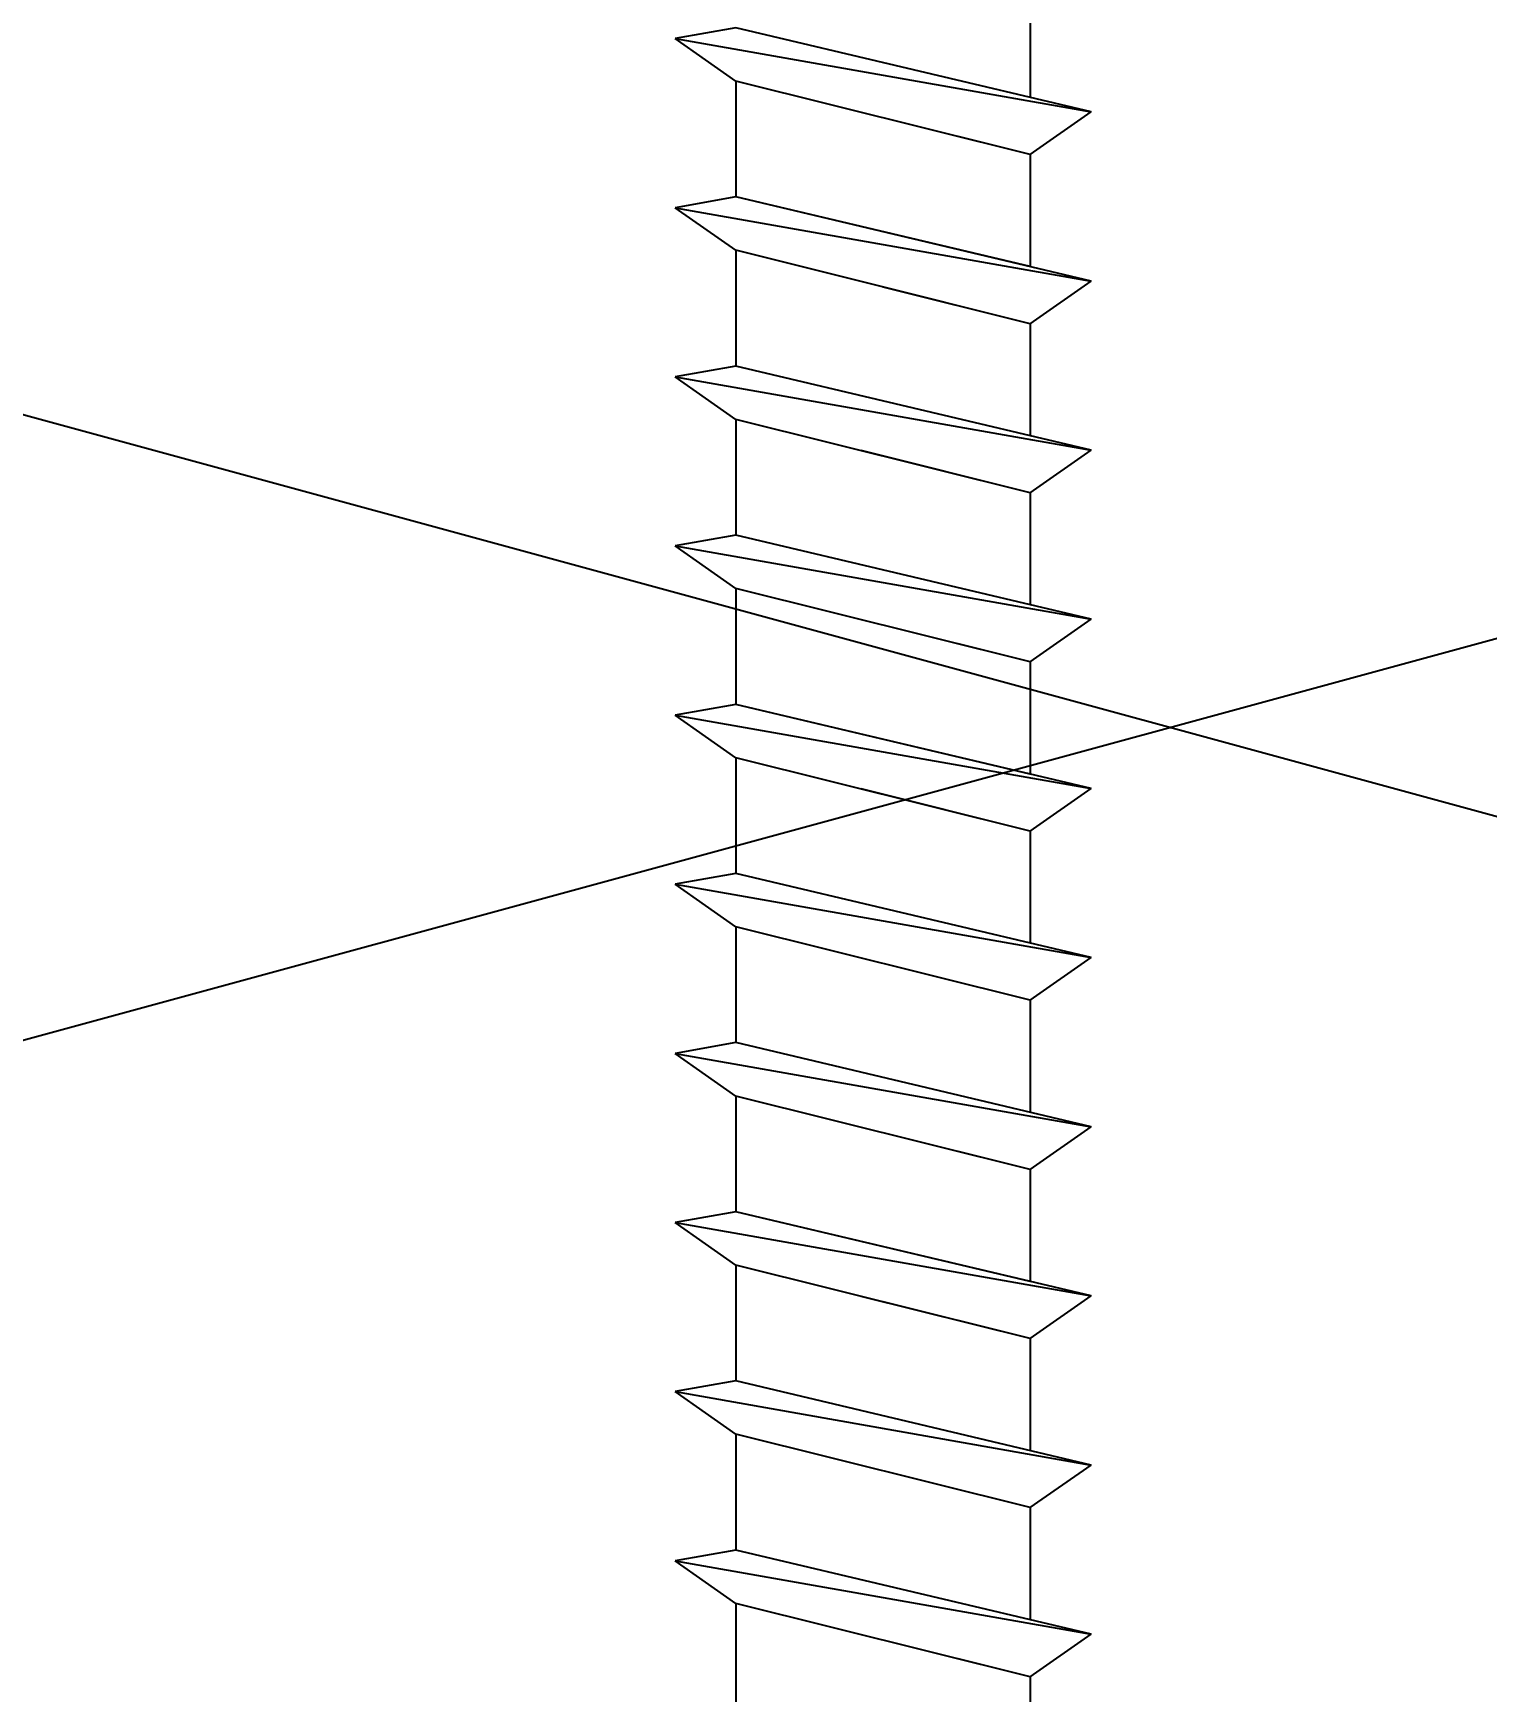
# Model space of a CAD drawing. Header units: inches. Extents: x -2661 to 42767, y -1222 to 9099.
# Drawn here: x 636.878 to 637.737, y 2524.31 to 2525.29 of the extents above; entities that cross this region are included whole.
import ezdxf
from ezdxf import colors
from ezdxf.entities.mleader import LeaderData, LeaderLine
from ezdxf.math import Vec2, Vec3

# ---------------------------------------------------------------- set-up
doc = ezdxf.new("R2010")
doc.units = ezdxf.units.IN
doc.header["$LTSCALE"] = 12
doc.header["$MEASUREMENT"] = 0
for name, color, linetype in [('S-ANNO-NOTE', 4, 'CONTINUOUS'), ('S-SIMPSON', 2, 'CONTINUOUS'), ('S-WOOD', 3, 'CONTINUOUS')]:
    doc.layers.add(name, color=color, linetype=linetype)
doc.styles.add('Arial', font='arial.ttf', dxfattribs={"width": 0.85})

# ---------------------------------------------------------------- blocks, each defined once
blk = doc.blocks.new('*U1284')
at = {"layer": 'S-WOOD', "color": 2}
for p, q in [((1.5, -5.5), (0, 0)), ((1.5, 0), (0, -5.5))]:
    blk.add_line(p, q, dxfattribs=at)
blk = doc.blocks.new('SIP SCREW')
at = {"layer": 'S-SIMPSON', "color": 1}
for p, q in [((-0.087, -10.81124), (-0.087, -10.87751)), ((-0.087, -10.81124), (-0.087, -10.87751)), ((-0.087, -10.81124), (-0.087, -10.87751)), ((-0.087, -10.81124), (-0.087, -10.87751)), ((-0.087, -10.81124), (-0.087, -10.87751)), ((-0.087, -10.81124), (-0.087, -10.87751)), ((-0.087, -10.81124), (-0.087, -10.87751)), ((-0.087, -10.81124), (-0.087, -10.87751)), ((-0.087, -10.81124), (-0.087, -10.87751)), ((-0.087, -10.81124), (-0.087, -10.87751)), ((-0.123, -10.88604), (0.087, -10.83631)), ((-0.123, -10.88604), (0.087, -10.83631)), ((-0.123, -10.88604), (0.087, -10.83631)), ((-0.123, -10.88604), (0.087, -10.83631)), ((0.123, -10.84266), (-0.123, -10.88604)), ((0.123, -10.84266), (-0.123, -10.88604)), ((0.123, -10.84266), (-0.123, -10.88604)), ((0.123, -10.84266), (-0.123, -10.88604)), ((0.087, -10.83631), (0.123, -10.84266)), ((0.087, -10.83631), (0.123, -10.84266)), ((0.087, -10.83631), (0.123, -10.84266)), ((0.087, -10.83631), (0.123, -10.84266)), ((0.087, -10.86787), (0.123, -10.84266)), ((0.087, -10.86787), (0.123, -10.84266)), ((0.087, -10.86787), (0.123, -10.84266)), ((0.087, -10.86787), (0.123, -10.84266)), ((-0.087, -10.91124), (0.087, -10.86787)), ((-0.087, -10.91124), (0.087, -10.86787)), ((-0.087, -10.91124), (0.087, -10.86787)), ((-0.087, -10.91124), (0.087, -10.86787)), ((0.087, -10.86787), (0.087, -10.93631)), ((0.087, -10.86787), (0.087, -10.93631)), ((0.087, -10.86787), (0.087, -10.93631)), ((0.087, -10.86787), (0.087, -10.93631)), ((0.087, -10.86787), (0.087, -10.93631)), ((0.087, -10.86787), (0.087, -10.93631)), ((0.087, -10.86787), (0.087, -10.93631)), ((0.087, -10.86787), (0.087, -10.93631)), ((0.087, -10.86787), (0.087, -10.93631)), ((0.087, -10.86787), (0.087, -10.93631)), ((0.087, -10.86787), (0.087, -10.93631)), ((0.087, -10.86787), (0.087, -10.93631)), ((0.087, -10.86787), (0.087, -10.93631)), ((0.087, -10.86787), (0.087, -10.93631)), ((-0.087, -10.91124), (-0.123, -10.88604)), ((-0.087, -10.91124), (-0.123, -10.88604)), ((-0.087, -10.91124), (-0.123, -10.88604)), ((-0.087, -10.91124), (-0.123, -10.88604)), ((-0.087, -10.91124), (-0.123, -10.88604)), ((-0.087, -10.91124), (0, -10.88956)), ((-0.087, -10.91124), (-0.087, -10.97751)), ((-0.087, -10.91124), (-0.087, -10.97751)), ((-0.087, -10.91124), (-0.087, -10.97751)), ((-0.087, -10.91124), (-0.087, -10.97751)), ((-0.087, -10.91124), (-0.087, -10.97751)), ((-0.087, -10.91124), (-0.087, -10.97751)), ((-0.087, -10.91124), (-0.087, -10.97751)), ((-0.087, -10.91124), (-0.087, -10.97751)), ((-0.087, -10.91124), (-0.087, -10.97751)), ((-0.087, -10.91124), (-0.087, -10.97751)), ((-0.087, -10.91124), (-0.087, -10.97751)), ((-0.087, -10.91124), (-0.087, -10.97751)), ((-0.087, -10.91124), (-0.087, -10.97751)), ((-0.087, -10.91124), (-0.087, -10.97751)), ((-0.087, -10.91124), (-0.087, -10.97751)), ((-0.087, -10.91124), (-0.087, -10.97751)), ((-0.123, -10.98604), (0.087, -10.93631)), ((-0.123, -10.98604), (0.087, -10.93631)), ((-0.123, -10.98604), (0.087, -10.93631)), ((-0.123, -10.98604), (0.087, -10.93631)), ((-0.123, -10.98604), (0.087, -10.93631)), ((-0.123, -10.98604), (0.087, -10.93631)), ((-0.123, -10.98604), (0.087, -10.93631)), ((-0.123, -10.98604), (0.087, -10.93631)), ((0.123, -10.94266), (-0.123, -10.98604)), ((0.123, -10.94266), (-0.123, -10.98604)), ((0.123, -10.94266), (-0.123, -10.98604)), ((0.123, -10.94266), (-0.123, -10.98604)), ((0.123, -10.94266), (-0.123, -10.98604)), ((0.123, -10.94266), (-0.123, -10.98604)), ((0.123, -10.94266), (-0.123, -10.98604)), ((0.123, -10.94266), (-0.123, -10.98604)), ((0.123, -10.94266), (-0.123, -10.98604)), ((-0.087, -10.97751), (0.087, -10.93631)), ((0.087, -10.93631), (0.123, -10.94266)), ((0.087, -10.93631), (0.123, -10.94266)), ((0.087, -10.93631), (0.123, -10.94266)), ((0.087, -10.93631), (0.123, -10.94266)), ((0.087, -10.93631), (0.123, -10.94266)), ((0.087, -10.93631), (0.123, -10.94266)), ((0.087, -10.93631), (0.123, -10.94266)), ((0.087, -10.93631), (0.123, -10.94266)), ((0.087, -10.93631), (0.123, -10.94266)), ((0.087, -10.96787), (0.123, -10.94266)), ((0.087, -10.96787), (0.123, -10.94266)), ((0.087, -10.96787), (0.123, -10.94266)), ((0.087, -10.96787), (0.123, -10.94266)), ((0.087, -10.96787), (0.123, -10.94266)), ((0.087, -10.96787), (0.123, -10.94266)), ((0.087, -10.96787), (0.123, -10.94266)), ((0.087, -10.96787), (0.123, -10.94266)), ((0.087, -10.96787), (0.123, -10.94266)), ((-0.087, -11.01124), (0.087, -10.96787)), ((-0.087, -11.01124), (0.087, -10.96787)), ((-0.087, -11.01124), (0.087, -10.96787)), ((-0.087, -11.01124), (0.087, -10.96787)), ((-0.087, -11.01124), (0.087, -10.96787)), ((-0.087, -11.01124), (0.087, -10.96787)), ((-0.087, -11.01124), (0.087, -10.96787)), ((-0.087, -11.01124), (0.087, -10.96787)), ((-0.087, -11.01124), (0.087, -10.96787)), ((0.087, -10.96787), (0.087, -11.03631)), ((0.087, -10.96787), (0.087, -11.03631)), ((0.087, -10.96787), (0.087, -11.03631)), ((0.087, -10.96787), (0.087, -11.03631)), ((0.087, -10.96787), (0.087, -11.03631)), ((0.087, -10.96787), (0.087, -11.03631)), ((0.087, -10.96787), (0.087, -11.03631)), ((0.087, -10.96787), (0.087, -11.03631)), ((0.087, -10.96787), (0.087, -11.03631)), ((0.087, -10.96787), (0.087, -11.03631)), ((0.087, -10.96787), (0.087, -11.03631)), ((0.087, -10.96787), (0.087, -11.03631)), ((0.087, -10.96787), (0.087, -11.03631)), ((0.087, -10.96787), (0.087, -11.03631)), ((0.087, -10.96787), (0.087, -11.03631)), ((0.087, -10.96787), (0.087, -11.03631)), ((0.087, -10.96787), (0.087, -11.03631)), ((0.087, -10.96787), (0.087, -11.03631)), ((0.087, -10.96787), (0.087, -11.03631)), ((0.087, -10.96787), (0.087, -11.03631)), ((0.087, -10.96787), (0.087, -11.03631)), ((-0.087, -11.01124), (-0.123, -10.98604)), ((-0.087, -11.01124), (-0.123, -10.98604)), ((-0.087, -11.01124), (-0.123, -10.98604)), ((-0.087, -11.01124), (-0.123, -10.98604)), ((-0.087, -11.01124), (-0.123, -10.98604)), ((-0.087, -11.01124), (-0.123, -10.98604)), ((-0.087, -11.01124), (-0.123, -10.98604)), ((-0.087, -11.01124), (-0.123, -10.98604)), ((-0.087, -11.01124), (-0.123, -10.98604)), ((-0.087, -11.01124), (-0.123, -10.98604)), ((-0.087, -11.01124), (-0.123, -10.98604)), ((-0.087, -11.01124), (-0.123, -10.98604)), ((-0.087, -11.01124), (-0.123, -10.98604)), ((-0.087, -11.01124), (0.01301, -10.98631)), ((-0.087, -11.01124), (0.01301, -10.98631)), ((-0.087, -11.01124), (0.01301, -10.98631)), ((-0.087, -11.01124), (0, -10.98956)), ((-0.087, -11.01124), (-0.087, -11.07751)), ((-0.087, -11.01124), (-0.087, -11.07751)), ((-0.087, -11.01124), (-0.087, -11.07751)), ((-0.087, -11.01124), (-0.087, -11.07751)), ((-0.087, -11.01124), (-0.087, -11.07751)), ((-0.087, -11.01124), (-0.087, -11.07751)), ((-0.087, -11.01124), (-0.087, -11.07751)), ((-0.087, -11.01124), (-0.087, -11.07751)), ((-0.087, -11.01124), (-0.087, -11.07751)), ((-0.087, -11.01124), (-0.087, -11.07751)), ((-0.087, -11.01124), (-0.087, -11.07751)), ((-0.087, -11.01124), (-0.087, -11.07751)), ((-0.087, -11.01124), (-0.087, -11.07751)), ((-0.087, -11.01124), (-0.087, -11.07751)), ((-0.087, -11.01124), (-0.087, -11.07751)), ((-0.087, -11.01124), (-0.087, -11.07751)), ((-0.087, -11.01124), (-0.087, -11.07751)), ((-0.087, -11.01124), (-0.087, -11.07751)), ((-0.087, -11.01124), (-0.087, -11.07751)), ((-0.087, -11.01124), (-0.087, -11.07751)), ((-0.087, -11.01124), (-0.087, -11.07751)), ((-0.123, -11.08604), (0.087, -11.03631)), ((-0.123, -11.08604), (0.087, -11.03631)), ((-0.123, -11.08604), (0.087, -11.03631)), ((-0.123, -11.08604), (0.087, -11.03631)), ((-0.123, -11.08604), (0.087, -11.03631)), ((-0.123, -11.08604), (0.087, -11.03631)), ((-0.123, -11.08604), (0.087, -11.03631)), ((-0.123, -11.08604), (0.087, -11.03631)), ((-0.123, -11.08604), (0.087, -11.03631)), ((-0.123, -11.08604), (0.087, -11.03631)), ((-0.123, -11.08604), (0.087, -11.03631)), ((-0.123, -11.08604), (0.087, -11.03631)), ((0.087, -11.03631), (0.123, -11.04266)), ((0.087, -11.03631), (0.123, -11.04266)), ((0.087, -11.03631), (0.123, -11.04266)), ((0.087, -11.03631), (0.123, -11.04266)), ((0.087, -11.03631), (0.123, -11.04266)), ((0.087, -11.03631), (0.123, -11.04266)), ((0.087, -11.03631), (0.123, -11.04266)), ((0.087, -11.03631), (0.123, -11.04266)), ((0.087, -11.03631), (0.123, -11.04266)), ((0.087, -11.03631), (0.123, -11.04266)), ((0.087, -11.03631), (0.123, -11.04266)), ((0.087, -11.03631), (0.123, -11.04266)), ((0.123, -11.04266), (-0.123, -11.08604)), ((0.123, -11.04266), (-0.123, -11.08604)), ((0.123, -11.04266), (-0.123, -11.08604)), ((0.123, -11.04266), (-0.123, -11.08604)), ((0.123, -11.04266), (-0.123, -11.08604)), ((0.123, -11.04266), (-0.123, -11.08604)), ((0.123, -11.04266), (-0.123, -11.08604)), ((0.123, -11.04266), (-0.123, -11.08604)), ((0.123, -11.04266), (-0.123, -11.08604)), ((0.123, -11.04266), (-0.123, -11.08604)), ((0.123, -11.04266), (-0.123, -11.08604)), ((0.123, -11.04266), (-0.123, -11.08604)), ((0.087, -11.06787), (0.123, -11.04266)), ((0.087, -11.06787), (0.123, -11.04266)), ((0.087, -11.06787), (0.123, -11.04266)), ((0.087, -11.06787), (0.123, -11.04266)), ((0.087, -11.06787), (0.123, -11.04266)), ((0.087, -11.06787), (0.123, -11.04266)), ((0.087, -11.06787), (0.123, -11.04266)), ((0.087, -11.06787), (0.123, -11.04266)), ((0.087, -11.06787), (0.123, -11.04266)), ((0.087, -11.06787), (0.123, -11.04266)), ((0.087, -11.06787), (0.123, -11.04266)), ((0.087, -11.06787), (0.123, -11.04266)), ((-0.087, -11.11124), (0.087, -11.06787)), ((-0.087, -11.11124), (0.087, -11.06787)), ((-0.087, -11.11124), (0.087, -11.06787)), ((-0.087, -11.11124), (0.087, -11.06787)), ((-0.087, -11.11124), (0.087, -11.06787)), ((-0.087, -11.11124), (0.087, -11.06787)), ((-0.087, -11.11124), (0.087, -11.06787)), ((-0.087, -11.11124), (0.087, -11.06787)), ((-0.087, -11.11124), (0.087, -11.06787)), ((-0.087, -11.11124), (0.087, -11.06787)), ((-0.087, -11.11124), (0.087, -11.06787)), ((-0.087, -11.11124), (0.087, -11.06787)), ((0.087, -11.06787), (0.087, -11.13631)), ((0.087, -11.06787), (0.087, -11.13631)), ((0.087, -11.06787), (0.087, -11.13631)), ((0.087, -11.06787), (0.087, -11.13631)), ((0.087, -11.06787), (0.087, -11.13631)), ((0.087, -11.06787), (0.087, -11.13631)), ((0.087, -11.06787), (0.087, -11.13631)), ((0.087, -11.06787), (0.087, -11.13631)), ((0.087, -11.06787), (0.087, -11.13631)), ((0.087, -11.06787), (0.087, -11.13631)), ((0.087, -11.06787), (0.087, -11.13631)), ((0.087, -11.06787), (0.087, -11.13631)), ((0.087, -11.06787), (0.087, -11.13631)), ((0.087, -11.06787), (0.087, -11.13631)), ((0.087, -11.06787), (0.087, -11.13631)), ((0.087, -11.06787), (0.087, -11.13631)), ((0.087, -11.06787), (0.087, -11.13631)), ((0.087, -11.06787), (0.087, -11.13631)), ((0.087, -11.06787), (0.087, -11.13631)), ((0.087, -11.06787), (0.087, -11.13631)), ((0.087, -11.06787), (0.087, -11.13631)), ((0.087, -11.06787), (0.087, -11.13631)), ((0.087, -11.06787), (0.087, -11.13631)), ((0.087, -11.06787), (0.087, -11.13631)), ((0.087, -11.06787), (0.087, -11.13631)), ((-0.087, -11.11124), (-0.123, -11.08604)), ((-0.087, -11.11124), (-0.123, -11.08604)), ((-0.087, -11.11124), (-0.123, -11.08604)), ((-0.087, -11.11124), (-0.123, -11.08604)), ((-0.087, -11.11124), (-0.123, -11.08604)), ((-0.087, -11.11124), (-0.123, -11.08604)), ((-0.087, -11.11124), (-0.123, -11.08604)), ((-0.087, -11.11124), (-0.123, -11.08604)), ((-0.087, -11.11124), (-0.123, -11.08604)), ((-0.087, -11.11124), (-0.123, -11.08604)), ((-0.087, -11.11124), (-0.123, -11.08604)), ((-0.087, -11.11124), (-0.123, -11.08604)), ((-0.087, -11.11124), (-0.123, -11.08604)), ((-0.087, -11.11124), (-0.123, -11.08604)), ((-0.087, -11.11124), (-0.123, -11.08604)), ((-0.087, -11.11124), (0.01301, -11.08631)), ((-0.087, -11.11124), (0.01301, -11.08631)), ((-0.087, -11.11124), (0.01301, -11.08631)), ((-0.087, -11.11124), (-0.087, -11.17751)), ((-0.087, -11.11124), (-0.087, -11.17751)), ((-0.087, -11.11124), (-0.087, -11.17751)), ((-0.087, -11.11124), (-0.087, -11.17751)), ((-0.087, -11.11124), (-0.087, -11.17751)), ((-0.087, -11.11124), (-0.087, -11.17751)), ((-0.087, -11.11124), (-0.087, -11.17751)), ((-0.087, -11.11124), (-0.087, -11.17751)), ((-0.087, -11.11124), (-0.087, -11.17751)), ((-0.087, -11.11124), (-0.087, -11.17751)), ((-0.087, -11.11124), (-0.087, -11.17751)), ((-0.087, -11.11124), (-0.087, -11.17751)), ((-0.087, -11.11124), (-0.087, -11.17751)), ((-0.087, -11.11124), (-0.087, -11.17751)), ((-0.087, -11.11124), (-0.087, -11.17751)), ((-0.087, -11.11124), (-0.087, -11.17751)), ((-0.087, -11.11124), (-0.087, -11.17751)), ((-0.087, -11.11124), (-0.087, -11.17751)), ((-0.087, -11.11124), (-0.087, -11.17751)), ((-0.087, -11.11124), (-0.087, -11.17751)), ((-0.087, -11.11124), (-0.087, -11.17751)), ((-0.087, -11.11124), (-0.087, -11.17751)), ((-0.087, -11.11124), (-0.087, -11.17751)), ((-0.087, -11.11124), (-0.087, -11.17751)), ((-0.087, -11.11124), (-0.087, -11.17751)), ((-0.123, -11.18604), (0.087, -11.13631)), ((-0.123, -11.18604), (0.087, -11.13631)), ((-0.123, -11.18604), (0.087, -11.13631)), ((-0.123, -11.18604), (0.087, -11.13631)), ((-0.123, -11.18604), (0.087, -11.13631)), ((-0.123, -11.18604), (0.087, -11.13631)), ((-0.123, -11.18604), (0.087, -11.13631)), ((-0.123, -11.18604), (0.087, -11.13631)), ((-0.123, -11.18604), (0.087, -11.13631)), ((-0.123, -11.18604), (0.087, -11.13631)), ((-0.123, -11.18604), (0.087, -11.13631)), ((-0.123, -11.18604), (0.087, -11.13631)), ((-0.123, -11.18604), (0.087, -11.13631)), ((-0.123, -11.18604), (0.087, -11.13631)), ((-0.123, -11.18604), (0.087, -11.13631)), ((-0.123, -11.18604), (0.087, -11.13631)), ((-0.123, -11.18604), (0.087, -11.13631)), ((-0.123, -11.18604), (0.087, -11.13631)), ((-0.123, -11.18604), (0.087, -11.13631)), ((0.087, -11.13631), (0.123, -11.14266)), ((0.087, -11.13631), (0.123, -11.14266)), ((0.087, -11.13631), (0.123, -11.14266)), ((0.087, -11.13631), (0.123, -11.14266)), ((0.087, -11.13631), (0.123, -11.14266)), ((0.087, -11.13631), (0.123, -11.14266)), ((0.087, -11.13631), (0.123, -11.14266)), ((0.087, -11.13631), (0.123, -11.14266)), ((0.087, -11.13631), (0.123, -11.14266)), ((0.087, -11.13631), (0.123, -11.14266)), ((0.087, -11.13631), (0.123, -11.14266)), ((0.087, -11.13631), (0.123, -11.14266)), ((0.087, -11.13631), (0.123, -11.14266)), ((0.087, -11.13631), (0.123, -11.14266)), ((0.087, -11.13631), (0.123, -11.14266)), ((0.087, -11.13631), (0.123, -11.14266)), ((0.087, -11.13631), (0.123, -11.14266)), ((0.087, -11.13631), (0.123, -11.14266)), ((0.087, -11.13631), (0.123, -11.14266)), ((0.123, -11.14266), (-0.123, -11.18604)), ((0.123, -11.14266), (-0.123, -11.18604)), ((0.123, -11.14266), (-0.123, -11.18604)), ((0.123, -11.14266), (-0.123, -11.18604)), ((0.123, -11.14266), (-0.123, -11.18604)), ((0.123, -11.14266), (-0.123, -11.18604)), ((0.123, -11.14266), (-0.123, -11.18604)), ((0.123, -11.14266), (-0.123, -11.18604)), ((0.123, -11.14266), (-0.123, -11.18604)), ((0.123, -11.14266), (-0.123, -11.18604)), ((0.123, -11.14266), (-0.123, -11.18604)), ((0.123, -11.14266), (-0.123, -11.18604)), ((0.123, -11.14266), (-0.123, -11.18604)), ((0.123, -11.14266), (-0.123, -11.18604)), ((0.123, -11.14266), (-0.123, -11.18604)), ((0.123, -11.14266), (-0.123, -11.18604)), ((0.123, -11.14266), (-0.123, -11.18604)), ((0.123, -11.14266), (-0.123, -11.18604)), ((0.123, -11.14266), (-0.123, -11.18604)), ((0.087, -11.16787), (0.123, -11.14266)), ((0.087, -11.16787), (0.123, -11.14266)), ((0.087, -11.16787), (0.123, -11.14266)), ((0.087, -11.16787), (0.123, -11.14266)), ((0.087, -11.16787), (0.123, -11.14266)), ((0.087, -11.16787), (0.123, -11.14266)), ((0.087, -11.16787), (0.123, -11.14266)), ((0.087, -11.16787), (0.123, -11.14266)), ((0.087, -11.16787), (0.123, -11.14266)), ((0.087, -11.16787), (0.123, -11.14266)), ((0.087, -11.16787), (0.123, -11.14266)), ((0.087, -11.16787), (0.123, -11.14266)), ((0.087, -11.16787), (0.123, -11.14266)), ((0.087, -11.16787), (0.123, -11.14266)), ((0.087, -11.16787), (0.123, -11.14266)), ((0.087, -11.16787), (0.123, -11.14266)), ((0.087, -11.16787), (0.123, -11.14266)), ((0.087, -11.16787), (0.123, -11.14266)), ((0.087, -11.16787), (0.123, -11.14266)), ((-0.087, -11.21124), (0.087, -11.16787)), ((-0.087, -11.21124), (0.087, -11.16787)), ((-0.087, -11.21124), (0.087, -11.16787)), ((-0.087, -11.21124), (0.087, -11.16787)), ((-0.087, -11.21124), (0.087, -11.16787)), ((-0.087, -11.21124), (0.087, -11.16787)), ((-0.087, -11.21124), (0.087, -11.16787)), ((-0.087, -11.21124), (0.087, -11.16787)), ((-0.087, -11.21124), (0.087, -11.16787)), ((-0.087, -11.21124), (0.087, -11.16787)), ((-0.087, -11.21124), (0.087, -11.16787)), ((-0.087, -11.21124), (0.087, -11.16787)), ((-0.087, -11.21124), (0.087, -11.16787)), ((-0.087, -11.21124), (0.087, -11.16787)), ((-0.087, -11.21124), (0.087, -11.16787)), ((-0.087, -11.21124), (0.087, -11.16787)), ((-0.087, -11.21124), (0.087, -11.16787)), ((-0.087, -11.21124), (0.087, -11.16787)), ((-0.087, -11.21124), (0.087, -11.16787)), ((0.087, -11.16787), (0.087, -11.23631)), ((0.087, -11.16787), (0.087, -11.23631)), ((0.087, -11.16787), (0.087, -11.23631)), ((0.087, -11.16787), (0.087, -11.23631)), ((0.087, -11.16787), (0.087, -11.23631)), ((0.087, -11.16787), (0.087, -11.23631)), ((0.087, -11.16787), (0.087, -11.23631)), ((0.087, -11.16787), (0.087, -11.23631)), ((0.087, -11.16787), (0.087, -11.23631)), ((0.087, -11.16787), (0.087, -11.23631)), ((0.087, -11.16787), (0.087, -11.23631)), ((0.087, -11.16787), (0.087, -11.23631)), ((-0.087, -11.21124), (-0.123, -11.18604)), ((-0.087, -11.21124), (-0.123, -11.18604)), ((-0.087, -11.21124), (-0.123, -11.18604)), ((-0.087, -11.21124), (-0.123, -11.18604)), ((-0.087, -11.21124), (-0.123, -11.18604)), ((-0.087, -11.21124), (-0.123, -11.18604)), ((-0.087, -11.21124), (-0.123, -11.18604)), ((-0.087, -11.21124), (-0.123, -11.18604)), ((-0.087, -11.21124), (-0.123, -11.18604)), ((-0.087, -11.21124), (-0.123, -11.18604)), ((-0.087, -11.21124), (-0.123, -11.18604)), ((-0.087, -11.21124), (-0.123, -11.18604)), ((-0.087, -11.21124), (-0.123, -11.18604)), ((-0.087, -11.21124), (-0.123, -11.18604)), ((-0.087, -11.21124), (-0.123, -11.18604)), ((-0.087, -11.21124), (-0.123, -11.18604)), ((-0.087, -11.21124), (-0.123, -11.18604)), ((-0.087, -11.21124), (-0.123, -11.18604)), ((-0.087, -11.21124), (-0.123, -11.18604)), ((-0.087, -11.21124), (-0.123, -11.18604)), ((-0.087, -11.21124), (-0.123, -11.18604)), ((-0.087, -11.21124), (-0.123, -11.18604)), ((-0.087, -11.21124), (-0.123, -11.18604)), ((-0.087, -11.21124), (0, -11.18956)), ((-0.087, -11.21124), (0, -11.18956)), ((-0.087, -11.21124), (0, -11.18956)), ((-0.087, -11.21124), (0, -11.18956)), ((-0.087, -11.21124), (-0.087, -11.27751)), ((-0.087, -11.21124), (-0.087, -11.27751)), ((-0.087, -11.21124), (-0.087, -11.27751)), ((-0.087, -11.21124), (-0.087, -11.27751)), ((-0.087, -11.21124), (-0.087, -11.27751)), ((-0.087, -11.21124), (-0.087, -11.27751)), ((-0.087, -11.21124), (-0.087, -11.27751)), ((-0.087, -11.21124), (-0.087, -11.27751)), ((-0.087, -11.21124), (-0.087, -11.27751)), ((-0.087, -11.21124), (-0.087, -11.27751)), ((-0.087, -11.21124), (-0.087, -11.27751)), ((-0.087, -11.21124), (-0.087, -11.27751)), ((-0.087, -11.21124), (-0.087, -11.27751)), ((-0.087, -11.21124), (-0.087, -11.27751)), ((-0.123, -11.28604), (0.087, -11.23631)), ((-0.123, -11.28604), (0.087, -11.23631)), ((-0.123, -11.28604), (0.087, -11.23631)), ((-0.123, -11.28604), (0.087, -11.23631)), ((-0.123, -11.28604), (0.087, -11.23631)), ((-0.123, -11.28604), (0.087, -11.23631)), ((-0.123, -11.28604), (0.087, -11.23631)), ((-0.123, -11.28604), (0.087, -11.23631)), ((-0.087, -11.27751), (0.087, -11.23631)), ((0.087, -11.23631), (0.123, -11.24266)), ((0.087, -11.23631), (0.123, -11.24266)), ((0.087, -11.23631), (0.123, -11.24266)), ((0.087, -11.23631), (0.123, -11.24266)), ((0.087, -11.23631), (0.123, -11.24266)), ((0.087, -11.23631), (0.123, -11.24266)), ((0.087, -11.23631), (0.123, -11.24266)), ((0.087, -11.23631), (0.123, -11.24266)), ((0.087, -11.23631), (0.123, -11.24266)), ((0.123, -11.24266), (-0.123, -11.28604)), ((0.123, -11.24266), (-0.123, -11.28604)), ((0.123, -11.24266), (-0.123, -11.28604)), ((0.123, -11.24266), (-0.123, -11.28604)), ((0.123, -11.24266), (-0.123, -11.28604)), ((0.123, -11.24266), (-0.123, -11.28604)), ((0.123, -11.24266), (-0.123, -11.28604)), ((0.123, -11.24266), (-0.123, -11.28604)), ((0.123, -11.24266), (-0.123, -11.28604)), ((0.087, -11.26787), (0.123, -11.24266)), ((0.087, -11.26787), (0.123, -11.24266)), ((0.087, -11.26787), (0.123, -11.24266)), ((0.087, -11.26787), (0.123, -11.24266)), ((0.087, -11.26787), (0.123, -11.24266)), ((0.087, -11.26787), (0.123, -11.24266)), ((0.087, -11.26787), (0.123, -11.24266)), ((0.087, -11.26787), (0.123, -11.24266)), ((0.087, -11.26787), (0.123, -11.24266)), ((-0.087, -11.31124), (0.087, -11.26787)), ((-0.087, -11.31124), (0.087, -11.26787)), ((-0.087, -11.31124), (0.087, -11.26787)), ((-0.087, -11.31124), (0.087, -11.26787)), ((-0.087, -11.31124), (0.087, -11.26787)), ((-0.087, -11.31124), (0.087, -11.26787)), ((-0.087, -11.31124), (0.087, -11.26787)), ((-0.087, -11.31124), (0.087, -11.26787)), ((-0.087, -11.31124), (0.087, -11.26787)), ((0.087, -11.26787), (0.087, -11.33631)), ((0.087, -11.26787), (0.087, -11.33631)), ((0.087, -11.26787), (0.087, -11.33631)), ((0.087, -11.26787), (0.087, -11.33631)), ((0.087, -11.26787), (0.087, -11.33631)), ((0.087, -11.26787), (0.087, -11.33631)), ((0.087, -11.26787), (0.087, -11.33631)), ((0.087, -11.26787), (0.087, -11.33631)), ((0.087, -11.26787), (0.087, -11.33631)), ((0.087, -11.26787), (0.087, -11.33631)), ((0.087, -11.26787), (0.087, -11.33631)), ((0.087, -11.26787), (0.087, -11.33631)), ((0.087, -11.26787), (0.087, -11.33631)), ((0.087, -11.26787), (0.087, -11.33631)), ((0.087, -11.26787), (0.087, -11.33631)), ((0.087, -11.26787), (0.087, -11.33631)), ((0.087, -11.26787), (0.087, -11.33631)), ((-0.087, -11.31124), (-0.123, -11.28604)), ((-0.087, -11.31124), (-0.123, -11.28604)), ((-0.087, -11.31124), (-0.123, -11.28604)), ((-0.087, -11.31124), (-0.123, -11.28604)), ((-0.087, -11.31124), (-0.123, -11.28604)), ((-0.087, -11.31124), (-0.123, -11.28604)), ((-0.087, -11.31124), (-0.123, -11.28604)), ((-0.087, -11.31124), (-0.123, -11.28604)), ((-0.087, -11.31124), (-0.123, -11.28604)), ((-0.087, -11.31124), (-0.123, -11.28604)), ((-0.087, -11.31124), (-0.123, -11.28604)), ((-0.087, -11.31124), (-0.123, -11.28604)), ((-0.087, -11.31124), (-0.123, -11.28604)), ((-0.087, -11.31124), (0.01301, -11.28631)), ((-0.087, -11.31124), (0.01301, -11.28631)), ((-0.087, -11.31124), (0.01301, -11.28631)), ((-0.087, -11.31124), (0, -11.28956)), ((-0.087, -11.31124), (-0.087, -11.37751)), ((-0.087, -11.31124), (-0.087, -11.37751)), ((-0.087, -11.31124), (-0.087, -11.37751)), ((-0.087, -11.31124), (-0.087, -11.37751)), ((-0.087, -11.31124), (-0.087, -11.37751)), ((-0.087, -11.31124), (-0.087, -11.37751)), ((-0.087, -11.31124), (-0.087, -11.37751)), ((-0.087, -11.31124), (-0.087, -11.37751)), ((-0.087, -11.31124), (-0.087, -11.37751)), ((-0.087, -11.31124), (-0.087, -11.37751)), ((-0.087, -11.31124), (-0.087, -11.37751)), ((-0.087, -11.31124), (-0.087, -11.37751)), ((-0.087, -11.31124), (-0.087, -11.37751)), ((-0.087, -11.31124), (-0.087, -11.37751)), ((-0.087, -11.31124), (-0.087, -11.37751)), ((-0.087, -11.31124), (-0.087, -11.37751)), ((-0.123, -11.38604), (0.087, -11.33631)), ((-0.123, -11.38604), (0.087, -11.33631)), ((-0.123, -11.38604), (0.087, -11.33631)), ((-0.123, -11.38604), (0.087, -11.33631)), ((-0.123, -11.38604), (0.087, -11.33631)), ((-0.123, -11.38604), (0.087, -11.33631)), ((-0.123, -11.38604), (0.087, -11.33631)), ((-0.123, -11.38604), (0.087, -11.33631)), ((-0.123, -11.38604), (0.087, -11.33631)), ((-0.123, -11.38604), (0.087, -11.33631)), ((-0.123, -11.38604), (0.087, -11.33631)), ((-0.123, -11.38604), (0.087, -11.33631)), ((0.123, -11.34266), (-0.123, -11.38604)), ((0.123, -11.34266), (-0.123, -11.38604)), ((0.123, -11.34266), (-0.123, -11.38604)), ((0.123, -11.34266), (-0.123, -11.38604)), ((0.123, -11.34266), (-0.123, -11.38604)), ((0.123, -11.34266), (-0.123, -11.38604)), ((0.123, -11.34266), (-0.123, -11.38604)), ((0.123, -11.34266), (-0.123, -11.38604)), ((0.123, -11.34266), (-0.123, -11.38604)), ((0.123, -11.34266), (-0.123, -11.38604)), ((0.123, -11.34266), (-0.123, -11.38604)), ((0.123, -11.34266), (-0.123, -11.38604)), ((0.087, -11.33631), (0.123, -11.34266)), ((0.087, -11.33631), (0.123, -11.34266)), ((0.087, -11.33631), (0.123, -11.34266)), ((0.087, -11.33631), (0.123, -11.34266)), ((0.087, -11.33631), (0.123, -11.34266)), ((0.087, -11.33631), (0.123, -11.34266)), ((0.087, -11.33631), (0.123, -11.34266)), ((0.087, -11.33631), (0.123, -11.34266)), ((0.087, -11.33631), (0.123, -11.34266)), ((0.087, -11.33631), (0.123, -11.34266)), ((0.087, -11.33631), (0.123, -11.34266)), ((0.087, -11.33631), (0.123, -11.34266)), ((0.087, -11.36787), (0.123, -11.34266)), ((0.087, -11.36787), (0.123, -11.34266)), ((0.087, -11.36787), (0.123, -11.34266)), ((0.087, -11.36787), (0.123, -11.34266)), ((0.087, -11.36787), (0.123, -11.34266)), ((0.087, -11.36787), (0.123, -11.34266)), ((0.087, -11.36787), (0.123, -11.34266)), ((0.087, -11.36787), (0.123, -11.34266)), ((0.087, -11.36787), (0.123, -11.34266)), ((0.087, -11.36787), (0.123, -11.34266)), ((0.087, -11.36787), (0.123, -11.34266)), ((0.087, -11.36787), (0.123, -11.34266)), ((-0.087, -11.41124), (0.087, -11.36787)), ((-0.087, -11.41124), (0.087, -11.36787)), ((-0.087, -11.41124), (0.087, -11.36787)), ((-0.087, -11.41124), (0.087, -11.36787)), ((-0.087, -11.41124), (0.087, -11.36787)), ((-0.087, -11.41124), (0.087, -11.36787)), ((-0.087, -11.41124), (0.087, -11.36787)), ((-0.087, -11.41124), (0.087, -11.36787)), ((-0.087, -11.41124), (0.087, -11.36787)), ((-0.087, -11.41124), (0.087, -11.36787)), ((-0.087, -11.41124), (0.087, -11.36787)), ((-0.087, -11.41124), (0.087, -11.36787)), ((0.087, -11.36787), (0.087, -11.43631)), ((0.087, -11.36787), (0.087, -11.43631)), ((0.087, -11.36787), (0.087, -11.43631)), ((0.087, -11.36787), (0.087, -11.43631)), ((0.087, -11.36787), (0.087, -11.43631)), ((0.087, -11.36787), (0.087, -11.43631)), ((0.087, -11.36787), (0.087, -11.43631)), ((0.087, -11.36787), (0.087, -11.43631)), ((0.087, -11.36787), (0.087, -11.43631)), ((0.087, -11.36787), (0.087, -11.43631)), ((0.087, -11.36787), (0.087, -11.43631)), ((0.087, -11.36787), (0.087, -11.43631)), ((0.087, -11.36787), (0.087, -11.43631)), ((0.087, -11.36787), (0.087, -11.43631)), ((0.087, -11.36787), (0.087, -11.43631)), ((0.087, -11.36787), (0.087, -11.43631)), ((0.087, -11.36787), (0.087, -11.43631)), ((-0.087, -11.41124), (-0.123, -11.38604)), ((-0.087, -11.41124), (-0.123, -11.38604)), ((-0.087, -11.41124), (-0.123, -11.38604)), ((-0.087, -11.41124), (-0.123, -11.38604)), ((-0.087, -11.41124), (-0.123, -11.38604)), ((-0.087, -11.41124), (-0.123, -11.38604)), ((-0.087, -11.41124), (-0.123, -11.38604)), ((-0.087, -11.41124), (-0.123, -11.38604)), ((-0.087, -11.41124), (-0.123, -11.38604)), ((-0.087, -11.41124), (-0.123, -11.38604)), ((-0.087, -11.41124), (-0.123, -11.38604)), ((-0.087, -11.41124), (-0.123, -11.38604)), ((-0.087, -11.41124), (-0.087, -11.47751)), ((-0.087, -11.41124), (-0.087, -11.47751)), ((-0.087, -11.41124), (-0.087, -11.47751)), ((-0.087, -11.41124), (-0.087, -11.47751)), ((-0.087, -11.41124), (-0.087, -11.47751)), ((-0.087, -11.41124), (-0.087, -11.47751)), ((-0.087, -11.41124), (-0.087, -11.47751)), ((-0.087, -11.41124), (-0.087, -11.47751)), ((-0.087, -11.41124), (-0.087, -11.47751)), ((-0.087, -11.41124), (-0.087, -11.47751)), ((-0.087, -11.41124), (-0.087, -11.47751)), ((-0.087, -11.41124), (-0.087, -11.47751)), ((-0.087, -11.41124), (-0.087, -11.47751)), ((-0.087, -11.41124), (-0.087, -11.47751)), ((-0.087, -11.41124), (-0.087, -11.47751)), ((-0.087, -11.41124), (-0.087, -11.47751)), ((-0.087, -11.41124), (-0.087, -11.47751)), ((-0.123, -11.48604), (0.087, -11.43631)), ((-0.123, -11.48604), (0.087, -11.43631)), ((-0.123, -11.48604), (0.087, -11.43631)), ((-0.123, -11.48604), (0.087, -11.43631)), ((-0.123, -11.48604), (0.087, -11.43631)), ((-0.123, -11.48604), (0.087, -11.43631)), ((-0.123, -11.48604), (0.087, -11.43631)), ((-0.123, -11.48604), (0.087, -11.43631)), ((-0.123, -11.48604), (0.087, -11.43631)), ((-0.123, -11.48604), (0.087, -11.43631)), ((-0.123, -11.48604), (0.087, -11.43631)), ((-0.123, -11.48604), (0.087, -11.43631)), ((-0.123, -11.48604), (0.087, -11.43631)), ((-0.123, -11.48604), (0.087, -11.43631)), ((-0.123, -11.48604), (0.087, -11.43631)), ((0.123, -11.44266), (-0.123, -11.48604)), ((0.123, -11.44266), (-0.123, -11.48604)), ((0.123, -11.44266), (-0.123, -11.48604)), ((0.123, -11.44266), (-0.123, -11.48604)), ((0.123, -11.44266), (-0.123, -11.48604)), ((0.123, -11.44266), (-0.123, -11.48604)), ((0.123, -11.44266), (-0.123, -11.48604)), ((0.123, -11.44266), (-0.123, -11.48604)), ((0.123, -11.44266), (-0.123, -11.48604)), ((0.123, -11.44266), (-0.123, -11.48604)), ((0.123, -11.44266), (-0.123, -11.48604)), ((0.123, -11.44266), (-0.123, -11.48604)), ((0.123, -11.44266), (-0.123, -11.48604)), ((0.123, -11.44266), (-0.123, -11.48604)), ((0.123, -11.44266), (-0.123, -11.48604)), ((0.087, -11.43631), (0.123, -11.44266)), ((0.087, -11.43631), (0.123, -11.44266)), ((0.087, -11.43631), (0.123, -11.44266)), ((0.087, -11.43631), (0.123, -11.44266)), ((0.087, -11.43631), (0.123, -11.44266)), ((0.087, -11.43631), (0.123, -11.44266)), ((0.087, -11.43631), (0.123, -11.44266)), ((0.087, -11.43631), (0.123, -11.44266)), ((0.087, -11.43631), (0.123, -11.44266)), ((0.087, -11.43631), (0.123, -11.44266)), ((0.087, -11.43631), (0.123, -11.44266)), ((0.087, -11.43631), (0.123, -11.44266)), ((0.087, -11.43631), (0.123, -11.44266)), ((0.087, -11.43631), (0.123, -11.44266)), ((0.087, -11.43631), (0.123, -11.44266)), ((0.087, -11.46787), (0.123, -11.44266)), ((0.087, -11.46787), (0.123, -11.44266)), ((0.087, -11.46787), (0.123, -11.44266)), ((0.087, -11.46787), (0.123, -11.44266)), ((0.087, -11.46787), (0.123, -11.44266)), ((0.087, -11.46787), (0.123, -11.44266)), ((0.087, -11.46787), (0.123, -11.44266)), ((0.087, -11.46787), (0.123, -11.44266)), ((0.087, -11.46787), (0.123, -11.44266)), ((0.087, -11.46787), (0.123, -11.44266)), ((0.087, -11.46787), (0.123, -11.44266)), ((0.087, -11.46787), (0.123, -11.44266)), ((0.087, -11.46787), (0.123, -11.44266)), ((0.087, -11.46787), (0.123, -11.44266)), ((0.087, -11.46787), (0.123, -11.44266)), ((-0.087, -11.51124), (0.087, -11.46787)), ((-0.087, -11.51124), (0.087, -11.46787)), ((-0.087, -11.51124), (0.087, -11.46787)), ((-0.087, -11.51124), (0.087, -11.46787)), ((-0.087, -11.51124), (0.087, -11.46787)), ((-0.087, -11.51124), (0.087, -11.46787)), ((-0.087, -11.51124), (0.087, -11.46787)), ((-0.087, -11.51124), (0.087, -11.46787)), ((-0.087, -11.51124), (0.087, -11.46787)), ((-0.087, -11.51124), (0.087, -11.46787)), ((-0.087, -11.51124), (0.087, -11.46787)), ((-0.087, -11.51124), (0.087, -11.46787)), ((-0.087, -11.51124), (0.087, -11.46787)), ((-0.087, -11.51124), (0.087, -11.46787)), ((-0.087, -11.51124), (0.087, -11.46787)), ((0.087, -11.46787), (0.087, -11.53631)), ((0.087, -11.46787), (0.087, -11.53631)), ((0.087, -11.46787), (0.087, -11.53631)), ((0.087, -11.46787), (0.087, -11.53631)), ((0.087, -11.46787), (0.087, -11.53631)), ((0.087, -11.46787), (0.087, -11.53631)), ((0.087, -11.46787), (0.087, -11.53631)), ((0.087, -11.46787), (0.087, -11.53631)), ((0.087, -11.46787), (0.087, -11.53631)), ((0.087, -11.46787), (0.087, -11.53631)), ((0.087, -11.46787), (0.087, -11.53631)), ((0.087, -11.46787), (0.087, -11.53631)), ((0.087, -11.46787), (0.087, -11.53631)), ((0.087, -11.46787), (0.087, -11.53631)), ((0.087, -11.46787), (0.087, -11.53631)), ((0.087, -11.46787), (0.087, -11.53631)), ((0.087, -11.46787), (0.087, -11.53631)), ((0.087, -11.46787), (0.087, -11.53631)), ((-0.087, -11.51124), (-0.123, -11.48604)), ((-0.087, -11.51124), (-0.123, -11.48604)), ((-0.087, -11.51124), (-0.123, -11.48604)), ((-0.087, -11.51124), (-0.123, -11.48604)), ((-0.087, -11.51124), (-0.123, -11.48604)), ((-0.087, -11.51124), (-0.123, -11.48604)), ((-0.087, -11.51124), (-0.123, -11.48604)), ((-0.087, -11.51124), (-0.123, -11.48604)), ((-0.087, -11.51124), (-0.123, -11.48604)), ((-0.087, -11.51124), (-0.123, -11.48604)), ((-0.087, -11.51124), (-0.123, -11.48604)), ((-0.087, -11.51124), (-0.123, -11.48604)), ((-0.087, -11.51124), (-0.123, -11.48604)), ((-0.087, -11.51124), (-0.123, -11.48604)), ((-0.087, -11.51124), (-0.123, -11.48604)), ((-0.087, -11.51124), (-0.123, -11.48604)), ((-0.087, -11.51124), (-0.123, -11.48604)), ((-0.087, -11.51124), (-0.123, -11.48604)), ((-0.087, -11.51124), (0, -11.48956)), ((-0.087, -11.51124), (0, -11.48956)), ((-0.087, -11.51124), (0, -11.48956)), ((-0.087, -11.51124), (-0.087, -11.57751)), ((-0.087, -11.51124), (-0.087, -11.57751)), ((-0.087, -11.51124), (-0.087, -11.57751)), ((-0.087, -11.51124), (-0.087, -11.57751)), ((-0.087, -11.51124), (-0.087, -11.57751)), ((-0.087, -11.51124), (-0.087, -11.57751)), ((-0.087, -11.51124), (-0.087, -11.57751)), ((-0.087, -11.51124), (-0.087, -11.57751)), ((-0.087, -11.51124), (-0.087, -11.57751)), ((-0.087, -11.51124), (-0.087, -11.57751)), ((-0.087, -11.51124), (-0.087, -11.57751)), ((-0.087, -11.51124), (-0.087, -11.57751)), ((-0.123, -11.58604), (0.087, -11.53631)), ((-0.123, -11.58604), (0.087, -11.53631)), ((-0.123, -11.58604), (0.087, -11.53631)), ((-0.123, -11.58604), (0.087, -11.53631)), ((-0.123, -11.58604), (0.087, -11.53631)), ((-0.123, -11.58604), (0.087, -11.53631)), ((-0.123, -11.58604), (0.087, -11.53631)), ((-0.123, -11.58604), (0.087, -11.53631)), ((-0.087, -11.57751), (0.087, -11.53631)), ((0.087, -11.53631), (0.123, -11.54266)), ((0.087, -11.53631), (0.123, -11.54266)), ((0.087, -11.53631), (0.123, -11.54266)), ((0.087, -11.53631), (0.123, -11.54266)), ((0.087, -11.53631), (0.123, -11.54266)), ((0.087, -11.53631), (0.123, -11.54266)), ((0.087, -11.53631), (0.123, -11.54266)), ((0.087, -11.53631), (0.123, -11.54266)), ((0.087, -11.53631), (0.123, -11.54266)), ((0.123, -11.54266), (-0.123, -11.58604)), ((0.123, -11.54266), (-0.123, -11.58604)), ((0.123, -11.54266), (-0.123, -11.58604)), ((0.123, -11.54266), (-0.123, -11.58604)), ((0.123, -11.54266), (-0.123, -11.58604)), ((0.123, -11.54266), (-0.123, -11.58604)), ((0.123, -11.54266), (-0.123, -11.58604)), ((0.123, -11.54266), (-0.123, -11.58604)), ((0.123, -11.54266), (-0.123, -11.58604)), ((0.087, -11.56787), (0.123, -11.54266)), ((0.087, -11.56787), (0.123, -11.54266)), ((0.087, -11.56787), (0.123, -11.54266)), ((0.087, -11.56787), (0.123, -11.54266)), ((0.087, -11.56787), (0.123, -11.54266)), ((0.087, -11.56787), (0.123, -11.54266)), ((0.087, -11.56787), (0.123, -11.54266)), ((0.087, -11.56787), (0.123, -11.54266)), ((0.087, -11.56787), (0.123, -11.54266)), ((-0.087, -11.61124), (0.087, -11.56787)), ((-0.087, -11.61124), (0.087, -11.56787)), ((-0.087, -11.61124), (0.087, -11.56787)), ((-0.087, -11.61124), (0.087, -11.56787)), ((-0.087, -11.61124), (0.087, -11.56787)), ((-0.087, -11.61124), (0.087, -11.56787)), ((-0.087, -11.61124), (0.087, -11.56787)), ((-0.087, -11.61124), (0.087, -11.56787)), ((-0.087, -11.61124), (0.087, -11.56787)), ((0.087, -11.56787), (0.087, -11.63631)), ((0.087, -11.56787), (0.087, -11.63631)), ((0.087, -11.56787), (0.087, -11.63631)), ((0.087, -11.56787), (0.087, -11.63631)), ((0.087, -11.56787), (0.087, -11.63631)), ((0.087, -11.56787), (0.087, -11.63631)), ((0.087, -11.56787), (0.087, -11.63631)), ((0.087, -11.56787), (0.087, -11.63631)), ((0.087, -11.56787), (0.087, -11.63631)), ((0.087, -11.56787), (0.087, -11.63631)), ((0.087, -11.56787), (0.087, -11.63631)), ((0.087, -11.56787), (0.087, -11.63631)), ((0.087, -11.56787), (0.087, -11.63631)), ((-0.087, -11.61124), (-0.123, -11.58604)), ((-0.087, -11.61124), (-0.123, -11.58604)), ((-0.087, -11.61124), (-0.123, -11.58604)), ((-0.087, -11.61124), (-0.123, -11.58604)), ((-0.087, -11.61124), (-0.123, -11.58604)), ((-0.087, -11.61124), (-0.123, -11.58604)), ((-0.087, -11.61124), (-0.123, -11.58604)), ((-0.087, -11.61124), (-0.123, -11.58604)), ((-0.087, -11.61124), (-0.123, -11.58604)), ((-0.087, -11.61124), (-0.123, -11.58604)), ((-0.087, -11.61124), (-0.123, -11.58604)), ((-0.087, -11.61124), (-0.123, -11.58604)), ((-0.087, -11.61124), (-0.123, -11.58604)), ((-0.087, -11.61124), (0.01301, -11.58631)), ((-0.087, -11.61124), (0.01301, -11.58631)), ((-0.087, -11.61124), (0.01301, -11.58631)), ((-0.087, -11.61124), (0, -11.58956)), ((-0.087, -11.61124), (-0.087, -11.67751)), ((-0.087, -11.61124), (-0.087, -11.67751)), ((-0.087, -11.61124), (-0.087, -11.67751)), ((-0.087, -11.61124), (-0.087, -11.67751)), ((-0.087, -11.61124), (-0.087, -11.67751)), ((-0.087, -11.61124), (-0.087, -11.67751)), ((-0.087, -11.61124), (-0.087, -11.67751)), ((-0.087, -11.61124), (-0.087, -11.67751)), ((-0.087, -11.61124), (-0.087, -11.67751)), ((-0.087, -11.61124), (-0.087, -11.67751)), ((-0.087, -11.61124), (-0.087, -11.67751)), ((-0.123, -11.68604), (0.087, -11.63631)), ((-0.123, -11.68604), (0.087, -11.63631)), ((-0.123, -11.68604), (0.087, -11.63631)), ((-0.123, -11.68604), (0.087, -11.63631)), ((-0.123, -11.68604), (0.087, -11.63631)), ((-0.123, -11.68604), (0.087, -11.63631)), ((-0.123, -11.68604), (0.087, -11.63631)), ((-0.123, -11.68604), (0.087, -11.63631)), ((-0.123, -11.68604), (0.087, -11.63631)), ((0.087, -11.63631), (0.123, -11.64266)), ((0.087, -11.63631), (0.123, -11.64266)), ((0.087, -11.63631), (0.123, -11.64266)), ((0.087, -11.63631), (0.123, -11.64266)), ((0.087, -11.63631), (0.123, -11.64266)), ((0.087, -11.63631), (0.123, -11.64266)), ((0.087, -11.63631), (0.123, -11.64266)), ((0.087, -11.63631), (0.123, -11.64266)), ((0.087, -11.63631), (0.123, -11.64266)), ((0.123, -11.64266), (-0.123, -11.68604)), ((0.123, -11.64266), (-0.123, -11.68604)), ((0.123, -11.64266), (-0.123, -11.68604)), ((0.123, -11.64266), (-0.123, -11.68604)), ((0.123, -11.64266), (-0.123, -11.68604)), ((0.123, -11.64266), (-0.123, -11.68604)), ((0.123, -11.64266), (-0.123, -11.68604)), ((0.123, -11.64266), (-0.123, -11.68604)), ((0.123, -11.64266), (-0.123, -11.68604)), ((0.087, -11.66787), (0.123, -11.64266)), ((0.087, -11.66787), (0.123, -11.64266)), ((0.087, -11.66787), (0.123, -11.64266)), ((0.087, -11.66787), (0.123, -11.64266)), ((0.087, -11.66787), (0.123, -11.64266)), ((0.087, -11.66787), (0.123, -11.64266)), ((0.087, -11.66787), (0.123, -11.64266)), ((0.087, -11.66787), (0.123, -11.64266)), ((0.087, -11.66787), (0.123, -11.64266)), ((-0.087, -11.71124), (0.087, -11.66787)), ((-0.087, -11.71124), (0.087, -11.66787)), ((-0.087, -11.71124), (0.087, -11.66787)), ((-0.087, -11.71124), (0.087, -11.66787)), ((-0.087, -11.71124), (0.087, -11.66787)), ((-0.087, -11.71124), (0.087, -11.66787)), ((-0.087, -11.71124), (0.087, -11.66787)), ((-0.087, -11.71124), (0.087, -11.66787)), ((-0.087, -11.71124), (0.087, -11.66787)), ((0.087, -11.66787), (0.087, -11.73631)), ((0.087, -11.66787), (0.087, -11.73631)), ((0.087, -11.66787), (0.087, -11.73631)), ((0.087, -11.66787), (0.087, -11.73631)), ((0.087, -11.66787), (0.087, -11.73631)), ((0.087, -11.66787), (0.087, -11.73631)), ((0.087, -11.66787), (0.087, -11.73631)), ((0.087, -11.66787), (0.087, -11.73631)), ((0.087, -11.66787), (0.087, -11.73631)), ((0.087, -11.66787), (0.087, -11.73631)), ((0.087, -11.66787), (0.087, -11.73631)), ((-0.087, -11.71124), (-0.123, -11.68604)), ((-0.087, -11.71124), (-0.123, -11.68604)), ((-0.087, -11.71124), (-0.123, -11.68604)), ((-0.087, -11.71124), (-0.123, -11.68604)), ((-0.087, -11.71124), (-0.123, -11.68604)), ((-0.087, -11.71124), (-0.123, -11.68604)), ((-0.087, -11.71124), (-0.123, -11.68604)), ((-0.087, -11.71124), (-0.123, -11.68604)), ((-0.087, -11.71124), (-0.123, -11.68604)), ((-0.087, -11.71124), (-0.087, -11.77751)), ((-0.087, -11.71124), (-0.087, -11.77751)), ((-0.087, -11.71124), (-0.087, -11.77751)), ((-0.087, -11.71124), (-0.087, -11.77751)), ((-0.087, -11.71124), (-0.087, -11.77751)), ((-0.087, -11.71124), (-0.087, -11.77751)), ((-0.087, -11.71124), (-0.087, -11.77751)), ((-0.087, -11.71124), (-0.087, -11.77751)), ((-0.087, -11.71124), (-0.087, -11.77751)), ((-0.087, -11.71124), (-0.087, -11.77751)), ((-0.087, -11.71124), (-0.087, -11.77751)), ((-0.123, -11.78604), (0.087, -11.73631)), ((-0.123, -11.78604), (0.087, -11.73631)), ((-0.123, -11.78604), (0.087, -11.73631)), ((-0.123, -11.78604), (0.087, -11.73631)), ((-0.123, -11.78604), (0.087, -11.73631)), ((-0.123, -11.78604), (0.087, -11.73631)), ((-0.123, -11.78604), (0.087, -11.73631)), ((-0.123, -11.78604), (0.087, -11.73631)), ((-0.123, -11.78604), (0.087, -11.73631)), ((-0.123, -11.78604), (0.087, -11.73631)), ((-0.123, -11.78604), (0.087, -11.73631)), ((0.087, -11.73631), (0.123, -11.74266)), ((0.087, -11.73631), (0.123, -11.74266)), ((0.087, -11.73631), (0.123, -11.74266)), ((0.087, -11.73631), (0.123, -11.74266)), ((0.087, -11.73631), (0.123, -11.74266)), ((0.087, -11.73631), (0.123, -11.74266)), ((0.087, -11.73631), (0.123, -11.74266)), ((0.087, -11.73631), (0.123, -11.74266)), ((0.087, -11.73631), (0.123, -11.74266)), ((0.087, -11.73631), (0.123, -11.74266)), ((0.087, -11.73631), (0.123, -11.74266)), ((0.123, -11.74266), (-0.123, -11.78604)), ((0.123, -11.74266), (-0.123, -11.78604)), ((0.123, -11.74266), (-0.123, -11.78604)), ((0.123, -11.74266), (-0.123, -11.78604)), ((0.123, -11.74266), (-0.123, -11.78604)), ((0.123, -11.74266), (-0.123, -11.78604)), ((0.123, -11.74266), (-0.123, -11.78604)), ((0.123, -11.74266), (-0.123, -11.78604)), ((0.123, -11.74266), (-0.123, -11.78604)), ((0.123, -11.74266), (-0.123, -11.78604)), ((0.123, -11.74266), (-0.123, -11.78604)), ((0.087, -11.76787), (0.123, -11.74266)), ((0.087, -11.76787), (0.123, -11.74266)), ((0.087, -11.76787), (0.123, -11.74266)), ((0.087, -11.76787), (0.123, -11.74266)), ((0.087, -11.76787), (0.123, -11.74266)), ((0.087, -11.76787), (0.123, -11.74266)), ((0.087, -11.76787), (0.123, -11.74266)), ((0.087, -11.76787), (0.123, -11.74266)), ((0.087, -11.76787), (0.123, -11.74266)), ((0.087, -11.76787), (0.123, -11.74266)), ((0.087, -11.76787), (0.123, -11.74266)), ((-0.087, -11.81124), (0.087, -11.76787)), ((-0.087, -11.81124), (0.087, -11.76787)), ((-0.087, -11.81124), (0.087, -11.76787)), ((-0.087, -11.81124), (0.087, -11.76787)), ((-0.087, -11.81124), (0.087, -11.76787)), ((-0.087, -11.81124), (0.087, -11.76787)), ((-0.087, -11.81124), (0.087, -11.76787)), ((-0.087, -11.81124), (0.087, -11.76787)), ((-0.087, -11.81124), (0.087, -11.76787)), ((-0.087, -11.81124), (0.087, -11.76787)), ((-0.087, -11.81124), (0.087, -11.76787)), ((0.087, -11.76787), (0.087, -11.83631)), ((0.087, -11.76787), (0.087, -11.83631)), ((0.087, -11.76787), (0.087, -11.83631)), ((0.087, -11.76787), (0.087, -11.83631)), ((0.087, -11.76787), (0.087, -11.83631)), ((0.087, -11.76787), (0.087, -11.83631)), ((0.087, -11.76787), (0.087, -11.83631)), ((0.087, -11.76787), (0.087, -11.83631)), ((-0.087, -11.81124), (-0.123, -11.78604)), ((-0.087, -11.81124), (-0.123, -11.78604)), ((-0.087, -11.81124), (-0.123, -11.78604)), ((-0.087, -11.81124), (-0.123, -11.78604)), ((-0.087, -11.81124), (-0.123, -11.78604)), ((-0.087, -11.81124), (-0.123, -11.78604)), ((-0.087, -11.81124), (-0.123, -11.78604)), ((-0.087, -11.81124), (-0.123, -11.78604)), ((-0.087, -11.81124), (-0.123, -11.78604)), ((-0.087, -11.81124), (-0.123, -11.78604)), ((-0.087, -11.81124), (-0.123, -11.78604)), ((-0.087, -11.81124), (-0.123, -11.78604)), ((-0.087, -11.81124), (-0.123, -11.78604)), ((-0.087, -11.81124), (0, -11.78956)), ((-0.087, -11.81124), (0, -11.78956)), ((-0.087, -11.81124), (-0.087, -11.87751)), ((-0.087, -11.81124), (-0.087, -11.87751)), ((-0.087, -11.81124), (-0.087, -11.87751)), ((-0.087, -11.81124), (-0.087, -11.87751)), ((-0.087, -11.81124), (-0.087, -11.87751)), ((-0.087, -11.81124), (-0.087, -11.87751)), ((-0.087, -11.81124), (-0.087, -11.87751)), ((-0.087, -11.81124), (-0.087, -11.87751)), ((-0.087, -11.81124), (-0.087, -11.87751)), ((-0.087, -11.81124), (-0.087, -11.87751))]:
    blk.add_line(p, q, dxfattribs=at)

msp = doc.modelspace()

# ---------------------------------------------------------------- block references
at = {"layer": 'S-WOOD', "xscale": -1}
msp.add_blockref('SIP SCREW', (637.38048, 2536.1299), dxfattribs=at)
at = {"layer": 'S-WOOD', "rotation": 270}
msp.add_blockref('*U1284', (640.30007, 2525.6299), dxfattribs=at)

# ---------------------------------------------------------------- leaders
at = {"layer": 'S-ANNO-NOTE'}
ml = msp.add_multileader_mtext('Standard', dxfattribs=at)
ml.set_content('\\A1;BEVELED 3x TOP PLATE', color=4, style='Arial')
ml.set_leader_properties(color=2)
ml.build(insert=Vec2(0, 0))
ml.multileader.update_dxf_attribs({"dogleg_length": 0.125, "arrow_head_size": 1.3125, "scale": 12})
ctx = ml.context
ctx.base_point, ctx.scale, ctx.char_height, ctx.arrow_head_size, ctx.landing_gap_size, ctx.plane_origin = Vec3(784.9449, 2523.35026), 12, 1.125, 1.3125, 1.08, Vec3(240.38596, 2724.10885)
ctx.text_align_type = 2
notes = []
notes.append((ctx, [(0, (1, 1, 0), (804.10059, 2523.35026), (-1, 0), 1.5, [(0, [(816.4906, 2531.80873)], 0, [])])]))
ctx.mtext.insert, ctx.mtext.width, ctx.mtext.defined_height, ctx.mtext.alignment, ctx.mtext.flow_direction = Vec3(801.52059, 2523.92274), 18.2926016, 4.37074, 3, 5
ml = msp.add_multileader_mtext('Standard', dxfattribs=at)
ml.set_content('\\A1;3x NAILER w/ {\\H0.7x;\\S5#8;}"%%C THREADED ROD @16"O.C. (COUNTERSINK 1" MAX.)', color=4, style='Arial')
ml.set_leader_properties(color=2)
ml.build(insert=Vec2(0, 0))
ml.multileader.update_dxf_attribs({"dogleg_length": 0.125, "arrow_head_size": 1.3125, "scale": 12})
ctx = ml.context
ctx.base_point, ctx.scale, ctx.char_height, ctx.arrow_head_size, ctx.landing_gap_size, ctx.plane_origin = Vec3(693.72228, 2514.60545), 12, 1.125, 1.3125, 1.08, Vec3(1301.79991, 2713.61401)
ctx.text_align_type = 2
notes.append((ctx, [(1, (1, 1, 0), (714.35605, 2514.60545), (-1, 0), 1.5, [(0, [(725.13417, 2524.3799)], 0, [])])]))
ctx.mtext.insert, ctx.mtext.width, ctx.mtext.defined_height, ctx.mtext.alignment, ctx.mtext.flow_direction = Vec3(711.77605, 2515.33332), 18.6144298, 4.37074, 3, 5
for ctx, leaders in notes:
    for number, flags, end, landing, length, lines in leaders:
        leader = LeaderData()
        leader.index, (leader.has_last_leader_line, leader.has_dogleg_vector, leader.attachment_direction) = number, flags
        leader.last_leader_point, leader.dogleg_vector, leader.dogleg_length = Vec3(end), Vec3(landing), length
        for number, points, colour, breaks in lines:
            line = LeaderLine()
            line.index, line.vertices, line.color, line.breaks = number, Vec3.list(points), colors.encode_raw_color(colour), breaks
            leader.lines.append(line)
        ctx.leaders.append(leader)

doc.saveas('drawing.dxf')
